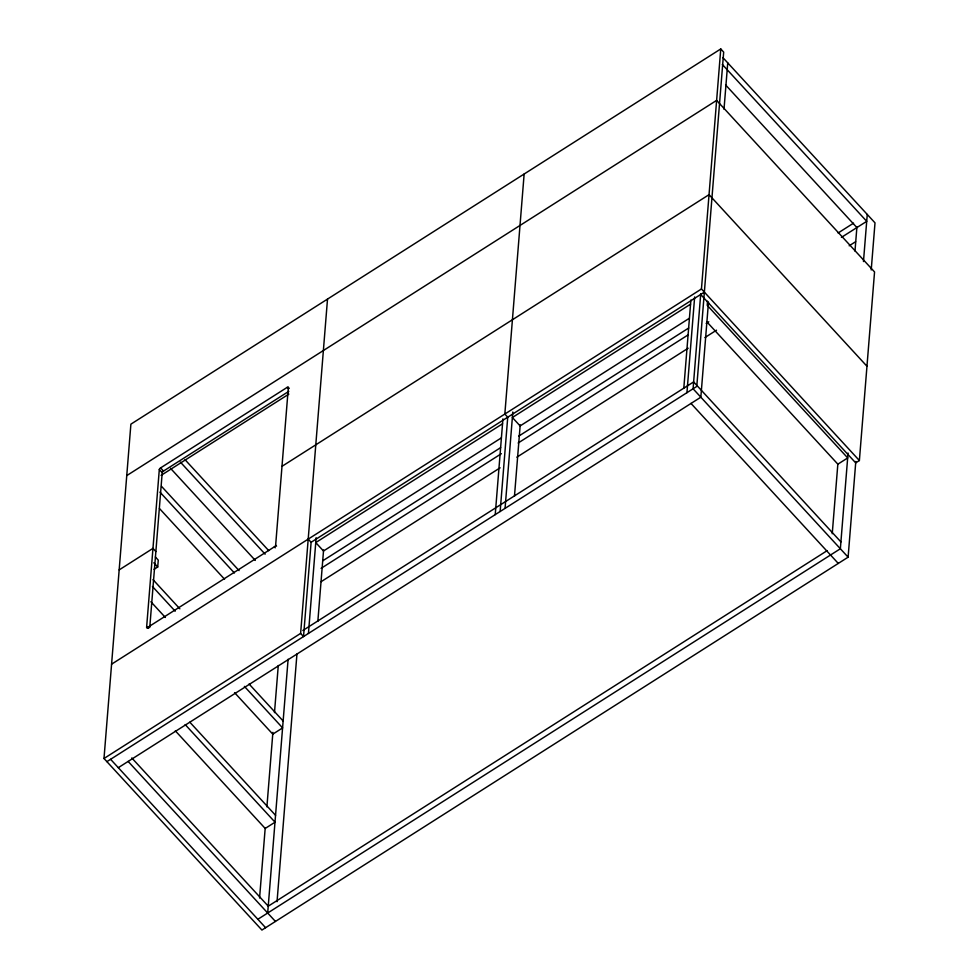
<?xml version="1.0" encoding="UTF-8"?>
<svg xmlns="http://www.w3.org/2000/svg" width="979" height="979" viewBox="0 0 979 979"><rect width="100%" height="100%" fill="white"/><g stroke="black" fill="none" stroke-linecap="round" stroke-linejoin="round"><path stroke-width="1.47" d="M855.805 461.439L848.108 557.173L261.919 930.05L103.994 758.492L130.892 424.164L720.764 48.95L723.677 52.107L696.779 386.424L106.895 761.65M147.523 628.249L146.617 627.27L159.308 469.541A1.566 0.636 -42.6 0 1 160.605 467.901L287.177 387.378A1.566 0.636 -42.6 0 1 288.34 387.451L289.246 388.443M149.763 627.392L162.208 472.698A1.566 0.636 -42.6 0 1 163.517 471.058L288.805 391.355M154.046 569.325L157.717 566.988L158.268 560.135L155.355 556.978M146.617 627.27A1.566 0.636 -42.6 0 0 147.78 627.343L274.353 546.833A1.566 0.636 -42.6 0 0 275.65 545.193L288.34 387.451M259.57 898.012L265.199 828.112M266.9 806.831L272.896 732.365M274.487 712.614L278.281 665.5M267.683 913.028L288.107 659.246M277.033 901.696L296.955 653.996M308.201 539.123L311.114 542.28L303.527 636.57L300.614 633.413L327.512 299.097M308.434 633.45L316.144 537.716M317.845 621.335L323.584 549.917M495.227 514.624L502.937 418.89M524.144 174.017L504.834 414.044L507.734 417.201L500.147 511.503M505.066 508.37L512.812 412.024M514.464 496.267L520.216 424.849M683.807 388.173L690.893 300.039M686.94 392.677L694.649 296.943M700.731 293.786L693.083 388.773L848.108 557.173M700.67 294.483L855.695 462.883L859.378 460.534L701.453 288.976L720.764 48.95M707.548 301.202L707.217 305.313L847.704 457.927L837.865 464.181L706.679 321.663M708.478 302.205L700.842 397.193L118.3 767.683M724.007 109.232L727.74 62.876M832.236 533.739L837.865 463.826M854.985 251.077L856.931 226.761M848.059 453.02L840.361 548.754L257.856 919.281M863.466 261.54L867.259 214.438M871.212 269.959L875.006 222.857L722.894 57.614M859.378 460.534L874.553 271.942L716.628 100.384L126.756 475.598M161.082 475.378L288.842 394.109M119.169 569.9L152.957 548.399L155.869 551.556M282.001 466.322L709.041 194.674L866.966 366.244M111.582 664.19L701.453 288.976M311.114 542.28L704.354 292.134M502.545 423.76L315.752 542.586L323.498 551.006L501.272 437.919M690.562 304.163L512.372 417.507L520.13 425.926L689.338 318.285M322.923 560.686L500.661 447.623M518.686 436.157L688.702 328.014M838.11 232.978L853.566 223.151M321.088 568.358L501.395 453.669M518.136 443.01L688.151 334.867M706.177 323.4L708.759 321.761M841.414 237.383L866.733 221.327L722.343 64.467M321.1 581.697L500.134 467.815M516.875 457.169L688.176 348.206M704.917 337.559L716.506 330.18M849.172 245.802L855.609 241.703M302.841 630.5L693.634 381.92L840.912 541.901M103.994 758.492L300.614 633.413M827.218 550.614L268.246 906.175L131.786 757.942M725.623 84.965L856.906 227.581M690.978 403.409L838.281 563.427M287.177 387.378L288.267 388.565M275.65 545.193L276.555 546.172M274.353 546.833L275.258 547.812M185.043 459.714L268.772 550.675M180.356 462.076L265.125 554.163M170.53 468.329L255.299 560.416M160.605 467.901L163.517 471.058M159.308 469.541L162.208 472.698M161.547 486.379L239.072 570.598M159.956 492.119L234.385 572.972M159.43 508.48L224.558 579.225M153.838 562.778L157.717 566.988M153.018 579.654L179.867 608.828M249.082 684.015L283.176 721.046M152.455 586.507L175.192 611.202M244.395 686.389L282.613 727.899L272.786 734.152L234.568 692.642M150.888 601.742L165.353 617.455M147.78 627.343L148.686 628.334M189.84 722.208L275.588 815.348M185.166 724.57L275.038 822.201L265.199 828.454L175.327 730.823M128.139 761.429L275.442 921.447M110.59 759.3L265.603 927.7"/></g></svg>
